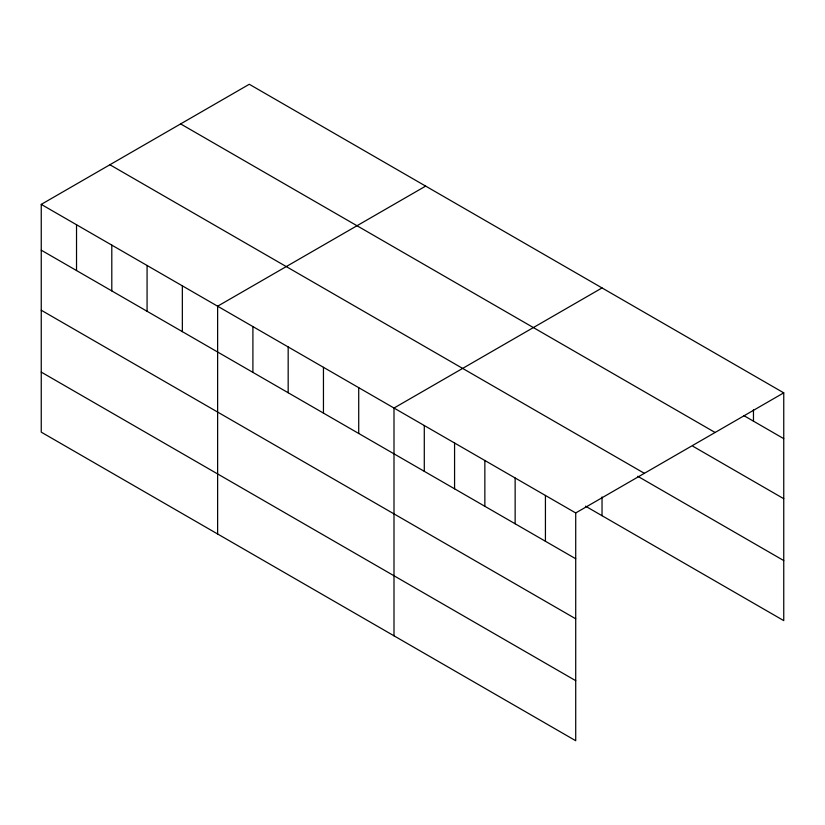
<?xml version="1.0" encoding="UTF-8"?>
<svg xmlns="http://www.w3.org/2000/svg" width="825" height="825" viewBox="0 0 825 825"><rect width="100%" height="100%" fill="white"/><g stroke="black" fill="none" stroke-linecap="round" stroke-linejoin="round"><path stroke-width="1.24" d="M41.25 204.383L575.716 512.954L575.716 740.726L41.25 432.156L41.25 204.383L249.284 84.274L783.75 392.844L783.75 620.617L585.492 506.158M425.659 186.099L217.625 306.209L217.625 533.981M602.033 287.935L393.999 408.045L393.999 635.807M575.716 512.954L783.75 392.844M743.727 415.542L783.75 438.653M180.634 123.915L715.1 432.486M692.887 446.243L783.75 498.702M109.9 164.752L644.366 473.323M637.725 476.262L783.75 560.567M41.25 250.181L575.716 558.752M41.25 310.231L575.716 618.802M41.25 372.106L575.716 680.677M753.462 409.716L753.462 421.162M602.033 496.939L602.033 515.707M545.428 495.464L545.428 541.272M515.14 477.984L515.14 523.782M484.853 460.494L484.853 506.302M454.575 443.015L454.575 488.812M424.287 425.525L424.287 471.333M358.72 387.678L358.72 433.476M323.452 367.311L323.452 413.108M288.173 346.943L288.173 392.741M252.904 326.576L252.904 372.384M182.346 285.842L182.346 331.65M147.077 265.485L147.077 311.283M111.798 245.118L111.798 290.916M76.529 224.751L76.529 270.548"/></g></svg>
